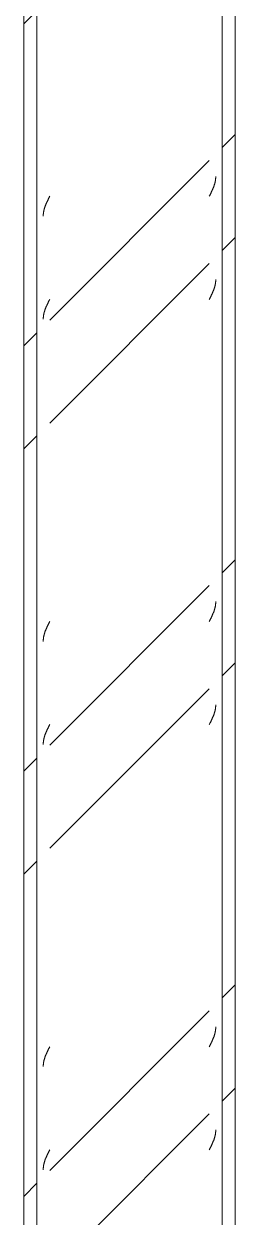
# Model space of a CAD drawing. Header units: centimetres. Extents: x -6111 to 13767, y -285 to 1600.
# Drawn here: x -5451.3 to -5426.3, y 228.9 to 370 of the extents above; entities that cross this region are included whole.
import ezdxf

# ---------------------------------------------------------------- set-up
doc = ezdxf.new("R2010")
doc.units = ezdxf.units.CM
doc.layers.add('S-COLS', color=7, linetype='Continuous', lineweight=9)
pattern_1 = [(45, (0, 0), (-25.14472, 25.14472), []), (45, (0, 38.1), (-25.14472, 25.14472), [])]

# ---------------------------------------------------------------- blocks, each defined once
blk = doc.blocks.new('FP_1-Elevación Eje 1')
at = {"layer": 'S-COLS', "color": 9, "true_color": 0xc0c0c0}
for p, q in [((-5428.7, 351.39), (-5428.69, 351.43)), ((-5428.69, 351.43), (-5428.68, 351.47)), ((-5428.68, 351.5), (-5428.67, 351.54)), ((-5428.68, 351.47), (-5428.68, 351.5)), ((-5428.67, 351.54), (-5428.66, 351.58)), ((-5428.66, 351.62), (-5428.65, 351.65)), ((-5428.66, 351.58), (-5428.66, 351.62)), ((-5428.65, 351.73), (-5428.64, 351.77)), ((-5428.65, 351.69), (-5428.65, 351.73)), ((-5428.65, 351.65), (-5428.65, 351.69)), ((-5428.64, 351.84), (-5428.63, 351.88)), ((-5428.64, 351.8), (-5428.64, 351.84)), ((-5428.64, 351.77), (-5428.64, 351.8)), ((-5428.63, 351.95), (-5428.63, 351.99)), ((-5428.63, 351.91), (-5428.63, 351.95)), ((-5428.63, 351.88), (-5428.63, 351.91)), ((-5429.23, 349.97), (-5429.21, 350.01)), ((-5429.21, 350.01), (-5429.19, 350.05)), ((-5429.19, 350.05), (-5429.18, 350.09)), ((-5429.18, 350.09), (-5429.16, 350.12)), ((-5429.16, 350.12), (-5429.14, 350.16)), ((-5429.14, 350.16), (-5429.12, 350.2)), ((-5429.12, 350.2), (-5429.11, 350.24)), ((-5429.11, 350.24), (-5429.09, 350.27)), ((-5429.09, 350.27), (-5429.07, 350.31)), ((-5429.07, 350.31), (-5429.05, 350.35)), ((-5429.05, 350.35), (-5429.04, 350.39)), ((-5429.04, 350.39), (-5429.02, 350.42)), ((-5429.02, 350.42), (-5429, 350.46)), ((-5429, 350.46), (-5428.99, 350.5)), ((-5428.99, 350.5), (-5428.97, 350.53)), ((-5428.97, 350.53), (-5428.96, 350.57)), ((-5428.96, 350.57), (-5428.94, 350.61)), ((-5428.94, 350.61), (-5428.93, 350.65)), ((-5428.93, 350.65), (-5428.91, 350.68)), ((-5428.91, 350.68), (-5428.9, 350.72)), ((-5428.9, 350.72), (-5428.88, 350.76)), ((-5428.88, 350.76), (-5428.87, 350.8)), ((-5428.87, 350.8), (-5428.86, 350.83)), ((-5428.86, 350.83), (-5428.84, 350.87)), ((-5428.84, 350.87), (-5428.83, 350.91)), ((-5428.83, 350.91), (-5428.82, 350.94)), ((-5428.82, 350.94), (-5428.81, 350.98)), ((-5428.81, 350.98), (-5428.79, 351.02)), ((-5428.79, 351.02), (-5428.78, 351.06)), ((-5428.78, 351.06), (-5428.77, 351.09)), ((-5428.77, 351.09), (-5428.76, 351.13)), ((-5428.76, 351.13), (-5428.75, 351.17)), ((-5428.75, 351.17), (-5428.74, 351.21)), ((-5428.74, 351.21), (-5428.73, 351.24)), ((-5428.73, 351.24), (-5428.72, 351.28)), ((-5428.72, 351.28), (-5428.71, 351.32)), ((-5428.71, 351.32), (-5428.7, 351.36)), ((-5428.7, 351.36), (-5428.7, 351.39)), ((-5429.4, 349.64), (-5429.38, 349.68)), ((-5429.38, 349.68), (-5429.36, 349.71)), ((-5429.36, 349.71), (-5429.34, 349.75)), ((-5429.34, 349.75), (-5429.32, 349.79)), ((-5429.32, 349.79), (-5429.31, 349.83)), ((-5429.31, 349.83), (-5429.29, 349.86)), ((-5429.29, 349.86), (-5429.27, 349.9)), ((-5429.27, 349.9), (-5429.25, 349.94)), ((-5429.25, 349.94), (-5429.23, 349.97)), ((-5428.84, 338.68), (-5428.83, 338.72)), ((-5428.83, 338.72), (-5428.82, 338.76)), ((-5428.82, 338.76), (-5428.81, 338.79)), ((-5428.81, 338.79), (-5428.79, 338.83)), ((-5428.79, 338.83), (-5428.78, 338.87)), ((-5428.78, 338.87), (-5428.77, 338.9)), ((-5428.77, 338.9), (-5428.76, 338.94)), ((-5428.76, 338.94), (-5428.75, 338.98)), ((-5428.75, 338.98), (-5428.74, 339.02)), ((-5428.74, 339.02), (-5428.73, 339.05)), ((-5428.73, 339.05), (-5428.72, 339.09)), ((-5428.72, 339.09), (-5428.71, 339.13)), ((-5428.71, 339.13), (-5428.7, 339.17)), ((-5428.7, 339.2), (-5428.69, 339.24)), ((-5428.7, 339.17), (-5428.7, 339.2)), ((-5428.69, 339.24), (-5428.68, 339.28)), ((-5428.68, 339.31), (-5428.67, 339.35)), ((-5428.68, 339.28), (-5428.68, 339.31)), ((-5428.67, 339.35), (-5428.66, 339.39)), ((-5428.66, 339.43), (-5428.65, 339.46)), ((-5428.66, 339.39), (-5428.66, 339.43)), ((-5428.65, 339.54), (-5428.64, 339.58)), ((-5428.65, 339.5), (-5428.65, 339.54)), ((-5428.65, 339.46), (-5428.65, 339.5)), ((-5428.64, 339.65), (-5428.63, 339.69)), ((-5428.64, 339.61), (-5428.64, 339.65)), ((-5428.64, 339.58), (-5428.64, 339.61)), ((-5428.63, 339.76), (-5428.63, 339.8)), ((-5428.63, 339.73), (-5428.63, 339.76)), ((-5428.63, 339.69), (-5428.63, 339.73)), ((-5429.4, 337.45), (-5429.38, 337.49)), ((-5429.38, 337.49), (-5429.36, 337.52)), ((-5429.36, 337.52), (-5429.34, 337.56)), ((-5429.34, 337.56), (-5429.32, 337.6)), ((-5429.32, 337.6), (-5429.31, 337.64)), ((-5429.31, 337.64), (-5429.29, 337.67)), ((-5429.29, 337.67), (-5429.27, 337.71)), ((-5429.27, 337.71), (-5429.25, 337.75)), ((-5429.25, 337.75), (-5429.23, 337.79)), ((-5429.23, 337.79), (-5429.21, 337.82)), ((-5429.21, 337.82), (-5429.19, 337.86)), ((-5429.19, 337.86), (-5429.18, 337.9)), ((-5429.18, 337.9), (-5429.16, 337.93)), ((-5429.16, 337.93), (-5429.14, 337.97)), ((-5429.14, 337.97), (-5429.12, 338.01)), ((-5429.12, 338.01), (-5429.11, 338.05)), ((-5429.11, 338.05), (-5429.09, 338.08)), ((-5429.09, 338.08), (-5429.07, 338.12)), ((-5429.07, 338.12), (-5429.05, 338.16)), ((-5429.05, 338.16), (-5429.04, 338.2)), ((-5429.04, 338.2), (-5429.02, 338.23)), ((-5429.02, 338.23), (-5429, 338.27)), ((-5429, 338.27), (-5428.99, 338.31)), ((-5428.99, 338.31), (-5428.97, 338.34)), ((-5428.97, 338.34), (-5428.96, 338.38)), ((-5428.96, 338.38), (-5428.94, 338.42)), ((-5428.94, 338.42), (-5428.93, 338.46)), ((-5428.93, 338.46), (-5428.91, 338.49)), ((-5428.91, 338.49), (-5428.9, 338.53)), ((-5428.9, 338.53), (-5428.88, 338.57)), ((-5428.88, 338.57), (-5428.87, 338.61)), ((-5428.87, 338.61), (-5428.86, 338.64)), ((-5428.86, 338.64), (-5428.84, 338.68)), ((-5428.84, 300.58), (-5428.83, 300.62)), ((-5428.83, 300.62), (-5428.82, 300.66)), ((-5428.82, 300.66), (-5428.81, 300.69)), ((-5428.81, 300.69), (-5428.79, 300.73)), ((-5428.79, 300.73), (-5428.78, 300.77)), ((-5428.78, 300.77), (-5428.77, 300.8)), ((-5428.77, 300.8), (-5428.76, 300.84)), ((-5428.76, 300.84), (-5428.75, 300.88)), ((-5428.75, 300.88), (-5428.74, 300.92)), ((-5428.74, 300.92), (-5428.73, 300.95)), ((-5428.73, 300.95), (-5428.72, 300.99)), ((-5428.72, 300.99), (-5428.71, 301.03)), ((-5428.71, 301.03), (-5428.7, 301.07)), ((-5428.7, 301.1), (-5428.69, 301.14)), ((-5428.7, 301.07), (-5428.7, 301.1)), ((-5428.69, 301.14), (-5428.68, 301.18)), ((-5428.68, 301.21), (-5428.67, 301.25)), ((-5428.68, 301.18), (-5428.68, 301.21)), ((-5428.67, 301.25), (-5428.66, 301.29)), ((-5428.66, 301.33), (-5428.65, 301.36)), ((-5428.66, 301.29), (-5428.66, 301.33)), ((-5428.65, 301.44), (-5428.64, 301.48)), ((-5428.65, 301.4), (-5428.65, 301.44)), ((-5428.65, 301.36), (-5428.65, 301.4)), ((-5428.64, 301.55), (-5428.63, 301.59)), ((-5428.64, 301.51), (-5428.64, 301.55)), ((-5428.64, 301.48), (-5428.64, 301.51)), ((-5428.63, 301.66), (-5428.63, 301.7)), ((-5428.63, 301.63), (-5428.63, 301.66)), ((-5428.63, 301.59), (-5428.63, 301.63)), ((-5429.4, 299.35), (-5429.38, 299.39)), ((-5429.38, 299.39), (-5429.36, 299.42)), ((-5429.36, 299.42), (-5429.34, 299.46)), ((-5429.34, 299.46), (-5429.32, 299.5)), ((-5429.32, 299.5), (-5429.31, 299.54)), ((-5429.31, 299.54), (-5429.29, 299.57)), ((-5429.29, 299.57), (-5429.27, 299.61)), ((-5429.27, 299.61), (-5429.25, 299.65)), ((-5429.25, 299.65), (-5429.23, 299.69)), ((-5429.23, 299.69), (-5429.21, 299.72)), ((-5429.21, 299.72), (-5429.19, 299.76)), ((-5429.19, 299.76), (-5429.18, 299.8)), ((-5429.18, 299.8), (-5429.16, 299.83)), ((-5429.16, 299.83), (-5429.14, 299.87)), ((-5429.14, 299.87), (-5429.12, 299.91)), ((-5429.12, 299.91), (-5429.11, 299.95)), ((-5429.11, 299.95), (-5429.09, 299.98)), ((-5429.09, 299.98), (-5429.07, 300.02)), ((-5429.07, 300.02), (-5429.05, 300.06)), ((-5429.05, 300.06), (-5429.04, 300.1)), ((-5429.04, 300.1), (-5429.02, 300.13)), ((-5429.02, 300.13), (-5429, 300.17)), ((-5429, 300.17), (-5428.99, 300.21)), ((-5428.99, 300.21), (-5428.97, 300.24)), ((-5428.97, 300.24), (-5428.96, 300.28)), ((-5428.96, 300.28), (-5428.94, 300.32)), ((-5428.94, 300.32), (-5428.93, 300.36)), ((-5428.93, 300.36), (-5428.91, 300.39)), ((-5428.91, 300.39), (-5428.9, 300.43)), ((-5428.9, 300.43), (-5428.88, 300.47)), ((-5428.88, 300.47), (-5428.87, 300.51)), ((-5428.87, 300.51), (-5428.86, 300.54)), ((-5428.86, 300.54), (-5428.84, 300.58)), ((-5428.64, 289.36), (-5428.63, 289.4)), ((-5428.64, 289.32), (-5428.64, 289.36)), ((-5428.64, 289.29), (-5428.64, 289.32)), ((-5428.63, 289.47), (-5428.63, 289.51)), ((-5428.63, 289.44), (-5428.63, 289.47)), ((-5428.63, 289.4), (-5428.63, 289.44)), ((-5429.05, 287.87), (-5429.04, 287.91)), ((-5429.04, 287.91), (-5429.02, 287.94)), ((-5429.02, 287.94), (-5429, 287.98)), ((-5429, 287.98), (-5428.99, 288.02)), ((-5428.99, 288.02), (-5428.97, 288.06)), ((-5428.97, 288.06), (-5428.96, 288.09)), ((-5428.96, 288.09), (-5428.94, 288.13)), ((-5428.94, 288.13), (-5428.93, 288.17)), ((-5428.93, 288.17), (-5428.91, 288.2)), ((-5428.91, 288.2), (-5428.9, 288.24)), ((-5428.9, 288.24), (-5428.88, 288.28)), ((-5428.88, 288.28), (-5428.87, 288.32)), ((-5428.87, 288.32), (-5428.86, 288.35)), ((-5428.86, 288.35), (-5428.84, 288.39)), ((-5428.84, 288.39), (-5428.83, 288.43)), ((-5428.83, 288.43), (-5428.82, 288.47)), ((-5428.82, 288.47), (-5428.81, 288.5)), ((-5428.81, 288.5), (-5428.79, 288.54)), ((-5428.79, 288.54), (-5428.78, 288.58)), ((-5428.78, 288.58), (-5428.77, 288.62)), ((-5428.77, 288.62), (-5428.76, 288.65)), ((-5428.76, 288.65), (-5428.75, 288.69)), ((-5428.75, 288.69), (-5428.74, 288.73)), ((-5428.74, 288.73), (-5428.73, 288.76)), ((-5428.73, 288.76), (-5428.72, 288.8)), ((-5428.72, 288.8), (-5428.71, 288.84)), ((-5428.71, 288.84), (-5428.7, 288.88)), ((-5428.7, 288.91), (-5428.69, 288.95)), ((-5428.7, 288.88), (-5428.7, 288.91)), ((-5428.69, 288.95), (-5428.68, 288.99)), ((-5428.68, 289.03), (-5428.67, 289.06)), ((-5428.68, 288.99), (-5428.68, 289.03)), ((-5428.67, 289.06), (-5428.66, 289.1)), ((-5428.66, 289.14), (-5428.65, 289.17)), ((-5428.66, 289.1), (-5428.66, 289.14)), ((-5428.65, 289.25), (-5428.64, 289.29)), ((-5428.65, 289.21), (-5428.65, 289.25)), ((-5428.65, 289.17), (-5428.65, 289.21)), ((-5429.4, 287.16), (-5429.38, 287.2)), ((-5429.38, 287.2), (-5429.36, 287.23)), ((-5429.36, 287.23), (-5429.34, 287.27)), ((-5429.34, 287.27), (-5429.32, 287.31)), ((-5429.32, 287.31), (-5429.31, 287.35)), ((-5429.31, 287.35), (-5429.29, 287.38)), ((-5429.29, 287.38), (-5429.27, 287.42)), ((-5429.27, 287.42), (-5429.25, 287.46)), ((-5429.25, 287.46), (-5429.23, 287.5)), ((-5429.23, 287.5), (-5429.21, 287.53)), ((-5429.21, 287.53), (-5429.19, 287.57)), ((-5429.19, 287.57), (-5429.18, 287.61)), ((-5429.18, 287.61), (-5429.16, 287.65)), ((-5429.16, 287.65), (-5429.14, 287.68)), ((-5429.14, 287.68), (-5429.12, 287.72)), ((-5429.12, 287.72), (-5429.11, 287.76)), ((-5429.11, 287.76), (-5429.09, 287.79)), ((-5429.09, 287.79), (-5429.07, 287.83)), ((-5429.07, 287.83), (-5429.05, 287.87)), ((-5428.64, 251.26), (-5428.63, 251.3)), ((-5428.64, 251.22), (-5428.64, 251.26)), ((-5428.64, 251.19), (-5428.64, 251.22)), ((-5428.63, 251.37), (-5428.63, 251.41)), ((-5428.63, 251.34), (-5428.63, 251.37)), ((-5428.63, 251.3), (-5428.63, 251.34)), ((-5429.05, 249.77), (-5429.04, 249.81)), ((-5429.04, 249.81), (-5429.02, 249.84)), ((-5429.02, 249.84), (-5429, 249.88)), ((-5429, 249.88), (-5428.99, 249.92)), ((-5428.99, 249.92), (-5428.97, 249.96)), ((-5428.97, 249.96), (-5428.96, 249.99)), ((-5428.96, 249.99), (-5428.94, 250.03)), ((-5428.94, 250.03), (-5428.93, 250.07)), ((-5428.93, 250.07), (-5428.91, 250.1)), ((-5428.91, 250.1), (-5428.9, 250.14)), ((-5428.9, 250.14), (-5428.88, 250.18)), ((-5428.88, 250.18), (-5428.87, 250.22)), ((-5428.87, 250.22), (-5428.86, 250.25)), ((-5428.86, 250.25), (-5428.84, 250.29)), ((-5428.84, 250.29), (-5428.83, 250.33)), ((-5428.83, 250.33), (-5428.82, 250.37)), ((-5428.82, 250.37), (-5428.81, 250.4)), ((-5428.81, 250.4), (-5428.79, 250.44)), ((-5428.79, 250.44), (-5428.78, 250.48)), ((-5428.78, 250.48), (-5428.77, 250.52)), ((-5428.77, 250.52), (-5428.76, 250.55)), ((-5428.76, 250.55), (-5428.75, 250.59)), ((-5428.75, 250.59), (-5428.74, 250.63)), ((-5428.74, 250.63), (-5428.73, 250.66)), ((-5428.73, 250.66), (-5428.72, 250.7)), ((-5428.72, 250.7), (-5428.71, 250.74)), ((-5428.71, 250.74), (-5428.7, 250.78)), ((-5428.7, 250.81), (-5428.69, 250.85)), ((-5428.7, 250.78), (-5428.7, 250.81)), ((-5428.69, 250.85), (-5428.68, 250.89)), ((-5428.68, 250.93), (-5428.67, 250.96)), ((-5428.68, 250.89), (-5428.68, 250.93)), ((-5428.67, 250.96), (-5428.66, 251)), ((-5428.66, 251.04), (-5428.65, 251.07)), ((-5428.66, 251), (-5428.66, 251.04)), ((-5428.65, 251.15), (-5428.64, 251.19)), ((-5428.65, 251.11), (-5428.65, 251.15)), ((-5428.65, 251.07), (-5428.65, 251.11)), ((-5429.4, 249.06), (-5429.38, 249.1)), ((-5429.38, 249.1), (-5429.36, 249.13)), ((-5429.36, 249.13), (-5429.34, 249.17)), ((-5429.34, 249.17), (-5429.32, 249.21)), ((-5429.32, 249.21), (-5429.31, 249.25)), ((-5429.31, 249.25), (-5429.29, 249.28)), ((-5429.29, 249.28), (-5429.27, 249.32)), ((-5429.27, 249.32), (-5429.25, 249.36)), ((-5429.25, 249.36), (-5429.23, 249.4)), ((-5429.23, 249.4), (-5429.21, 249.43)), ((-5429.21, 249.43), (-5429.19, 249.47)), ((-5429.19, 249.47), (-5429.18, 249.51)), ((-5429.18, 249.51), (-5429.16, 249.55)), ((-5429.16, 249.55), (-5429.14, 249.58)), ((-5429.14, 249.58), (-5429.12, 249.62)), ((-5429.12, 249.62), (-5429.11, 249.66)), ((-5429.11, 249.66), (-5429.09, 249.69)), ((-5429.09, 249.69), (-5429.07, 249.73)), ((-5429.07, 249.73), (-5429.05, 249.77)), ((-5428.73, 238.47), (-5428.72, 238.51)), ((-5428.72, 238.51), (-5428.71, 238.55)), ((-5428.71, 238.55), (-5428.7, 238.59)), ((-5428.7, 238.62), (-5428.69, 238.66)), ((-5428.7, 238.59), (-5428.7, 238.62)), ((-5428.69, 238.66), (-5428.68, 238.7)), ((-5428.68, 238.74), (-5428.67, 238.77)), ((-5428.68, 238.7), (-5428.68, 238.74)), ((-5428.67, 238.77), (-5428.66, 238.81)), ((-5428.66, 238.85), (-5428.65, 238.89)), ((-5428.66, 238.81), (-5428.66, 238.85)), ((-5428.65, 238.96), (-5428.64, 239)), ((-5428.65, 238.92), (-5428.65, 238.96)), ((-5428.65, 238.89), (-5428.65, 238.92)), ((-5428.64, 239.07), (-5428.63, 239.11)), ((-5428.64, 239.03), (-5428.64, 239.07)), ((-5428.64, 239), (-5428.64, 239.03)), ((-5428.63, 239.18), (-5428.63, 239.22)), ((-5428.63, 239.15), (-5428.63, 239.18)), ((-5428.63, 239.11), (-5428.63, 239.15)), ((-5429.31, 237.06), (-5429.29, 237.09)), ((-5429.29, 237.09), (-5429.27, 237.13)), ((-5429.27, 237.13), (-5429.25, 237.17)), ((-5429.25, 237.17), (-5429.23, 237.21)), ((-5429.23, 237.21), (-5429.21, 237.24)), ((-5429.21, 237.24), (-5429.19, 237.28)), ((-5429.19, 237.28), (-5429.18, 237.32)), ((-5429.18, 237.32), (-5429.16, 237.36)), ((-5429.16, 237.36), (-5429.14, 237.39)), ((-5429.14, 237.39), (-5429.12, 237.43)), ((-5429.12, 237.43), (-5429.11, 237.47)), ((-5429.11, 237.47), (-5429.09, 237.5)), ((-5429.09, 237.5), (-5429.07, 237.54)), ((-5429.07, 237.54), (-5429.05, 237.58)), ((-5429.05, 237.58), (-5429.04, 237.62)), ((-5429.04, 237.62), (-5429.02, 237.65)), ((-5429.02, 237.65), (-5429, 237.69)), ((-5429, 237.69), (-5428.99, 237.73)), ((-5428.99, 237.73), (-5428.97, 237.77)), ((-5428.97, 237.77), (-5428.96, 237.8)), ((-5428.96, 237.8), (-5428.94, 237.84)), ((-5428.94, 237.84), (-5428.93, 237.88)), ((-5428.93, 237.88), (-5428.91, 237.92)), ((-5428.91, 237.92), (-5428.9, 237.95)), ((-5428.9, 237.95), (-5428.88, 237.99)), ((-5428.88, 237.99), (-5428.87, 238.03)), ((-5428.87, 238.03), (-5428.86, 238.06)), ((-5428.86, 238.06), (-5428.84, 238.1)), ((-5428.84, 238.1), (-5428.83, 238.14)), ((-5428.83, 238.14), (-5428.82, 238.18)), ((-5428.82, 238.18), (-5428.81, 238.21)), ((-5428.81, 238.21), (-5428.79, 238.25)), ((-5428.79, 238.25), (-5428.78, 238.29)), ((-5428.78, 238.29), (-5428.77, 238.33)), ((-5428.77, 238.33), (-5428.76, 238.36)), ((-5428.76, 238.36), (-5428.75, 238.4)), ((-5428.75, 238.4), (-5428.74, 238.44)), ((-5428.74, 238.44), (-5428.73, 238.47)), ((-5429.4, 236.87), (-5429.38, 236.91)), ((-5429.38, 236.91), (-5429.36, 236.95)), ((-5429.36, 236.95), (-5429.34, 236.98)), ((-5429.34, 236.98), (-5429.32, 237.02)), ((-5429.32, 237.02), (-5429.31, 237.06))]:
    blk.add_line(p, q, dxfattribs=at)
blk = doc.blocks.new('FP_2-Elevación Eje 1')
at = {"layer": 'S-COLS', "color": 9, "true_color": 0xc0c0c0}
for p, q in [((-5448.78, 348.56), (-5448.77, 348.59)), ((-5448.77, 348.59), (-5448.75, 348.63)), ((-5448.75, 348.63), (-5448.74, 348.67)), ((-5448.74, 348.67), (-5448.72, 348.71)), ((-5448.72, 348.71), (-5448.71, 348.74)), ((-5448.71, 348.74), (-5448.69, 348.78)), ((-5448.69, 348.78), (-5448.67, 348.82)), ((-5448.67, 348.82), (-5448.66, 348.86)), ((-5448.66, 348.86), (-5448.64, 348.89)), ((-5448.64, 348.89), (-5448.62, 348.93)), ((-5448.62, 348.93), (-5448.61, 348.97)), ((-5448.61, 348.97), (-5448.59, 349)), ((-5448.59, 349), (-5448.57, 349.04)), ((-5448.57, 349.04), (-5448.56, 349.08)), ((-5448.56, 349.08), (-5448.54, 349.12)), ((-5448.54, 349.12), (-5448.52, 349.15)), ((-5448.52, 349.15), (-5448.5, 349.19)), ((-5448.5, 349.19), (-5448.48, 349.23)), ((-5448.48, 349.23), (-5448.47, 349.27)), ((-5448.47, 349.27), (-5448.45, 349.3)), ((-5448.45, 349.3), (-5448.43, 349.34)), ((-5448.43, 349.34), (-5448.41, 349.38)), ((-5448.41, 349.38), (-5448.39, 349.42)), ((-5448.39, 349.42), (-5448.37, 349.45)), ((-5448.37, 349.45), (-5448.35, 349.49)), ((-5448.35, 349.49), (-5448.34, 349.53)), ((-5448.34, 349.53), (-5448.32, 349.56)), ((-5448.32, 349.56), (-5448.3, 349.6)), ((-5448.3, 349.6), (-5448.28, 349.64)), ((-5449.05, 347.36), (-5449.04, 347.4)), ((-5449.05, 347.33), (-5449.05, 347.36)), ((-5449.05, 347.29), (-5449.05, 347.33)), ((-5449.04, 347.51), (-5449.03, 347.55)), ((-5449.04, 347.48), (-5449.04, 347.51)), ((-5449.04, 347.44), (-5449.04, 347.48)), ((-5449.04, 347.4), (-5449.04, 347.44)), ((-5449.03, 347.59), (-5449.02, 347.62)), ((-5449.03, 347.55), (-5449.03, 347.59)), ((-5449.02, 347.66), (-5449.01, 347.7)), ((-5449.02, 347.62), (-5449.02, 347.66)), ((-5449.01, 347.74), (-5449, 347.77)), ((-5449.01, 347.7), (-5449.01, 347.74)), ((-5449, 347.81), (-5448.99, 347.85)), ((-5449, 347.77), (-5449, 347.81)), ((-5448.99, 347.85), (-5448.98, 347.89)), ((-5448.98, 347.89), (-5448.97, 347.92)), ((-5448.97, 347.96), (-5448.96, 348)), ((-5448.97, 347.92), (-5448.97, 347.96)), ((-5448.96, 348), (-5448.95, 348.03)), ((-5448.95, 348.03), (-5448.94, 348.07)), ((-5448.94, 348.07), (-5448.93, 348.11)), ((-5448.93, 348.11), (-5448.92, 348.15)), ((-5448.92, 348.15), (-5448.91, 348.18)), ((-5448.91, 348.18), (-5448.9, 348.22)), ((-5448.9, 348.22), (-5448.89, 348.26)), ((-5448.89, 348.26), (-5448.87, 348.3)), ((-5448.87, 348.3), (-5448.86, 348.33)), ((-5448.86, 348.33), (-5448.85, 348.37)), ((-5448.85, 348.37), (-5448.84, 348.41)), ((-5448.84, 348.41), (-5448.82, 348.45)), ((-5448.82, 348.45), (-5448.81, 348.48)), ((-5448.81, 348.48), (-5448.8, 348.52)), ((-5448.8, 348.52), (-5448.78, 348.56)), ((-5448.37, 337.26), (-5448.35, 337.3)), ((-5448.35, 337.3), (-5448.34, 337.34)), ((-5448.34, 337.34), (-5448.32, 337.37)), ((-5448.32, 337.37), (-5448.3, 337.41)), ((-5448.3, 337.41), (-5448.28, 337.45)), ((-5448.95, 335.85), (-5448.94, 335.88)), ((-5448.94, 335.88), (-5448.93, 335.92)), ((-5448.93, 335.92), (-5448.92, 335.96)), ((-5448.92, 335.96), (-5448.91, 335.99)), ((-5448.91, 335.99), (-5448.9, 336.03)), ((-5448.9, 336.03), (-5448.89, 336.07)), ((-5448.89, 336.07), (-5448.87, 336.11)), ((-5448.87, 336.11), (-5448.86, 336.14)), ((-5448.86, 336.14), (-5448.85, 336.18)), ((-5448.85, 336.18), (-5448.84, 336.22)), ((-5448.84, 336.22), (-5448.82, 336.26)), ((-5448.82, 336.26), (-5448.81, 336.29)), ((-5448.81, 336.29), (-5448.8, 336.33)), ((-5448.8, 336.33), (-5448.78, 336.37)), ((-5448.78, 336.37), (-5448.77, 336.4)), ((-5448.77, 336.4), (-5448.75, 336.44)), ((-5448.75, 336.44), (-5448.74, 336.48)), ((-5448.74, 336.48), (-5448.72, 336.52)), ((-5448.72, 336.52), (-5448.71, 336.55)), ((-5448.71, 336.55), (-5448.69, 336.59)), ((-5448.69, 336.59), (-5448.67, 336.63)), ((-5448.67, 336.63), (-5448.66, 336.67)), ((-5448.66, 336.67), (-5448.64, 336.7)), ((-5448.64, 336.7), (-5448.62, 336.74)), ((-5448.62, 336.74), (-5448.61, 336.78)), ((-5448.61, 336.78), (-5448.59, 336.82)), ((-5448.59, 336.82), (-5448.57, 336.85)), ((-5448.57, 336.85), (-5448.56, 336.89)), ((-5448.56, 336.89), (-5448.54, 336.93)), ((-5448.54, 336.93), (-5448.52, 336.96)), ((-5448.52, 336.96), (-5448.5, 337)), ((-5448.5, 337), (-5448.48, 337.04)), ((-5448.48, 337.04), (-5448.47, 337.08)), ((-5448.47, 337.08), (-5448.45, 337.11)), ((-5448.45, 337.11), (-5448.43, 337.15)), ((-5448.43, 337.15), (-5448.41, 337.19)), ((-5448.41, 337.19), (-5448.39, 337.23)), ((-5448.39, 337.23), (-5448.37, 337.26)), ((-5449.05, 335.17), (-5449.04, 335.21)), ((-5449.05, 335.14), (-5449.05, 335.17)), ((-5449.05, 335.1), (-5449.05, 335.14)), ((-5449.04, 335.32), (-5449.03, 335.36)), ((-5449.04, 335.29), (-5449.04, 335.32)), ((-5449.04, 335.25), (-5449.04, 335.29)), ((-5449.04, 335.21), (-5449.04, 335.25)), ((-5449.03, 335.4), (-5449.02, 335.44)), ((-5449.03, 335.36), (-5449.03, 335.4)), ((-5449.02, 335.47), (-5449.01, 335.51)), ((-5449.02, 335.44), (-5449.02, 335.47)), ((-5449.01, 335.55), (-5449, 335.58)), ((-5449.01, 335.51), (-5449.01, 335.55)), ((-5449, 335.62), (-5448.99, 335.66)), ((-5449, 335.58), (-5449, 335.62)), ((-5448.99, 335.66), (-5448.98, 335.7)), ((-5448.98, 335.7), (-5448.97, 335.73)), ((-5448.97, 335.77), (-5448.96, 335.81)), ((-5448.97, 335.73), (-5448.97, 335.77)), ((-5448.96, 335.81), (-5448.95, 335.85)), ((-5448.37, 299.16), (-5448.35, 299.2)), ((-5448.35, 299.2), (-5448.34, 299.24)), ((-5448.34, 299.24), (-5448.32, 299.27)), ((-5448.32, 299.27), (-5448.3, 299.31)), ((-5448.3, 299.31), (-5448.28, 299.35)), ((-5448.95, 297.75), (-5448.94, 297.78)), ((-5448.94, 297.78), (-5448.93, 297.82)), ((-5448.93, 297.82), (-5448.92, 297.86)), ((-5448.92, 297.86), (-5448.91, 297.89)), ((-5448.91, 297.89), (-5448.9, 297.93)), ((-5448.9, 297.93), (-5448.89, 297.97)), ((-5448.89, 297.97), (-5448.87, 298.01)), ((-5448.87, 298.01), (-5448.86, 298.04)), ((-5448.86, 298.04), (-5448.85, 298.08)), ((-5448.85, 298.08), (-5448.84, 298.12)), ((-5448.84, 298.12), (-5448.82, 298.16)), ((-5448.82, 298.16), (-5448.81, 298.19)), ((-5448.81, 298.19), (-5448.8, 298.23)), ((-5448.8, 298.23), (-5448.78, 298.27)), ((-5448.78, 298.27), (-5448.77, 298.3)), ((-5448.77, 298.3), (-5448.75, 298.34)), ((-5448.75, 298.34), (-5448.74, 298.38)), ((-5448.74, 298.38), (-5448.72, 298.42)), ((-5448.72, 298.42), (-5448.71, 298.45)), ((-5448.71, 298.45), (-5448.69, 298.49)), ((-5448.69, 298.49), (-5448.67, 298.53)), ((-5448.67, 298.53), (-5448.66, 298.57)), ((-5448.66, 298.57), (-5448.64, 298.6)), ((-5448.64, 298.6), (-5448.62, 298.64)), ((-5448.62, 298.64), (-5448.61, 298.68)), ((-5448.61, 298.68), (-5448.59, 298.72)), ((-5448.59, 298.72), (-5448.57, 298.75)), ((-5448.57, 298.75), (-5448.56, 298.79)), ((-5448.56, 298.79), (-5448.54, 298.83)), ((-5448.54, 298.83), (-5448.52, 298.86)), ((-5448.52, 298.86), (-5448.5, 298.9)), ((-5448.5, 298.9), (-5448.48, 298.94)), ((-5448.48, 298.94), (-5448.47, 298.98)), ((-5448.47, 298.98), (-5448.45, 299.01)), ((-5448.45, 299.01), (-5448.43, 299.05)), ((-5448.43, 299.05), (-5448.41, 299.09)), ((-5448.41, 299.09), (-5448.39, 299.13)), ((-5448.39, 299.13), (-5448.37, 299.16)), ((-5449.05, 297.07), (-5449.04, 297.11)), ((-5449.05, 297.04), (-5449.05, 297.07)), ((-5449.05, 297), (-5449.05, 297.04)), ((-5449.04, 297.22), (-5449.03, 297.26)), ((-5449.04, 297.19), (-5449.04, 297.22)), ((-5449.04, 297.15), (-5449.04, 297.19)), ((-5449.04, 297.11), (-5449.04, 297.15)), ((-5449.03, 297.3), (-5449.02, 297.34)), ((-5449.03, 297.26), (-5449.03, 297.3)), ((-5449.02, 297.37), (-5449.01, 297.41)), ((-5449.02, 297.34), (-5449.02, 297.37)), ((-5449.01, 297.45), (-5449, 297.48)), ((-5449.01, 297.41), (-5449.01, 297.45)), ((-5449, 297.52), (-5448.99, 297.56)), ((-5449, 297.48), (-5449, 297.52)), ((-5448.99, 297.56), (-5448.98, 297.6)), ((-5448.98, 297.6), (-5448.97, 297.63)), ((-5448.97, 297.67), (-5448.96, 297.71)), ((-5448.97, 297.63), (-5448.97, 297.67)), ((-5448.96, 297.71), (-5448.95, 297.75)), ((-5448.62, 286.45), (-5448.61, 286.49)), ((-5448.61, 286.49), (-5448.59, 286.53)), ((-5448.59, 286.53), (-5448.57, 286.56)), ((-5448.57, 286.56), (-5448.56, 286.6)), ((-5448.56, 286.6), (-5448.54, 286.64)), ((-5448.54, 286.64), (-5448.52, 286.68)), ((-5448.52, 286.68), (-5448.5, 286.71)), ((-5448.5, 286.71), (-5448.48, 286.75)), ((-5448.48, 286.75), (-5448.47, 286.79)), ((-5448.47, 286.79), (-5448.45, 286.82)), ((-5448.45, 286.82), (-5448.43, 286.86)), ((-5448.43, 286.86), (-5448.41, 286.9)), ((-5448.41, 286.9), (-5448.39, 286.94)), ((-5448.39, 286.94), (-5448.37, 286.97)), ((-5448.37, 286.97), (-5448.35, 287.01)), ((-5448.35, 287.01), (-5448.34, 287.05)), ((-5448.34, 287.05), (-5448.32, 287.09)), ((-5448.32, 287.09), (-5448.3, 287.12)), ((-5448.3, 287.12), (-5448.28, 287.16)), ((-5449.04, 285.03), (-5449.03, 285.07)), ((-5449.03, 285.11), (-5449.02, 285.15)), ((-5449.03, 285.07), (-5449.03, 285.11)), ((-5449.02, 285.18), (-5449.01, 285.22)), ((-5449.02, 285.15), (-5449.02, 285.18)), ((-5449.01, 285.26), (-5449, 285.29)), ((-5449.01, 285.22), (-5449.01, 285.26)), ((-5449, 285.33), (-5448.99, 285.37)), ((-5449, 285.29), (-5449, 285.33)), ((-5448.99, 285.37), (-5448.98, 285.41)), ((-5448.98, 285.41), (-5448.97, 285.44)), ((-5448.97, 285.48), (-5448.96, 285.52)), ((-5448.97, 285.44), (-5448.97, 285.48)), ((-5448.96, 285.52), (-5448.95, 285.56)), ((-5448.95, 285.56), (-5448.94, 285.59)), ((-5448.94, 285.59), (-5448.93, 285.63)), ((-5448.93, 285.63), (-5448.92, 285.67)), ((-5448.92, 285.67), (-5448.91, 285.71)), ((-5448.91, 285.71), (-5448.9, 285.74)), ((-5448.9, 285.74), (-5448.89, 285.78)), ((-5448.89, 285.78), (-5448.87, 285.82)), ((-5448.87, 285.82), (-5448.86, 285.85)), ((-5448.86, 285.85), (-5448.85, 285.89)), ((-5448.85, 285.89), (-5448.84, 285.93)), ((-5448.84, 285.93), (-5448.82, 285.97)), ((-5448.82, 285.97), (-5448.81, 286)), ((-5448.81, 286), (-5448.8, 286.04)), ((-5448.8, 286.04), (-5448.78, 286.08)), ((-5448.78, 286.08), (-5448.77, 286.12)), ((-5448.77, 286.12), (-5448.75, 286.15)), ((-5448.75, 286.15), (-5448.74, 286.19)), ((-5448.74, 286.19), (-5448.72, 286.23)), ((-5448.72, 286.23), (-5448.71, 286.26)), ((-5448.71, 286.26), (-5448.69, 286.3)), ((-5448.69, 286.3), (-5448.67, 286.34)), ((-5448.67, 286.34), (-5448.66, 286.38)), ((-5448.66, 286.38), (-5448.64, 286.41)), ((-5448.64, 286.41), (-5448.62, 286.45)), ((-5449.05, 284.88), (-5449.04, 284.92)), ((-5449.05, 284.85), (-5449.05, 284.88)), ((-5449.05, 284.81), (-5449.05, 284.85)), ((-5449.04, 285), (-5449.04, 285.03)), ((-5449.04, 284.96), (-5449.04, 285)), ((-5449.04, 284.92), (-5449.04, 284.96)), ((-5448.62, 248.35), (-5448.61, 248.39)), ((-5448.61, 248.39), (-5448.59, 248.43)), ((-5448.59, 248.43), (-5448.57, 248.46)), ((-5448.57, 248.46), (-5448.56, 248.5)), ((-5448.56, 248.5), (-5448.54, 248.54)), ((-5448.54, 248.54), (-5448.52, 248.58)), ((-5448.52, 248.58), (-5448.5, 248.61)), ((-5448.5, 248.61), (-5448.48, 248.65)), ((-5448.48, 248.65), (-5448.47, 248.69)), ((-5448.47, 248.69), (-5448.45, 248.72)), ((-5448.45, 248.72), (-5448.43, 248.76)), ((-5448.43, 248.76), (-5448.41, 248.8)), ((-5448.41, 248.8), (-5448.39, 248.84)), ((-5448.39, 248.84), (-5448.37, 248.87)), ((-5448.37, 248.87), (-5448.35, 248.91)), ((-5448.35, 248.91), (-5448.34, 248.95)), ((-5448.34, 248.95), (-5448.32, 248.99)), ((-5448.32, 248.99), (-5448.3, 249.02)), ((-5448.3, 249.02), (-5448.28, 249.06)), ((-5449.04, 246.93), (-5449.03, 246.97)), ((-5449.03, 247.01), (-5449.02, 247.05)), ((-5449.03, 246.97), (-5449.03, 247.01)), ((-5449.02, 247.08), (-5449.01, 247.12)), ((-5449.02, 247.05), (-5449.02, 247.08)), ((-5449.01, 247.16), (-5449, 247.19)), ((-5449.01, 247.12), (-5449.01, 247.16)), ((-5449, 247.23), (-5448.99, 247.27)), ((-5449, 247.19), (-5449, 247.23)), ((-5448.99, 247.27), (-5448.98, 247.31)), ((-5448.98, 247.31), (-5448.97, 247.34)), ((-5448.97, 247.38), (-5448.96, 247.42)), ((-5448.97, 247.34), (-5448.97, 247.38)), ((-5448.96, 247.42), (-5448.95, 247.46)), ((-5448.95, 247.46), (-5448.94, 247.49)), ((-5448.94, 247.49), (-5448.93, 247.53)), ((-5448.93, 247.53), (-5448.92, 247.57)), ((-5448.92, 247.57), (-5448.91, 247.61)), ((-5448.91, 247.61), (-5448.9, 247.64)), ((-5448.9, 247.64), (-5448.89, 247.68)), ((-5448.89, 247.68), (-5448.87, 247.72)), ((-5448.87, 247.72), (-5448.86, 247.75)), ((-5448.86, 247.75), (-5448.85, 247.79)), ((-5448.85, 247.79), (-5448.84, 247.83)), ((-5448.84, 247.83), (-5448.82, 247.87)), ((-5448.82, 247.87), (-5448.81, 247.9)), ((-5448.81, 247.9), (-5448.8, 247.94)), ((-5448.8, 247.94), (-5448.78, 247.98)), ((-5448.78, 247.98), (-5448.77, 248.02)), ((-5448.77, 248.02), (-5448.75, 248.05)), ((-5448.75, 248.05), (-5448.74, 248.09)), ((-5448.74, 248.09), (-5448.72, 248.13)), ((-5448.72, 248.13), (-5448.71, 248.16)), ((-5448.71, 248.16), (-5448.69, 248.2)), ((-5448.69, 248.2), (-5448.67, 248.24)), ((-5448.67, 248.24), (-5448.66, 248.28)), ((-5448.66, 248.28), (-5448.64, 248.31)), ((-5448.64, 248.31), (-5448.62, 248.35)), ((-5449.05, 246.78), (-5449.04, 246.82)), ((-5449.05, 246.75), (-5449.05, 246.78)), ((-5449.05, 246.71), (-5449.05, 246.75)), ((-5449.04, 246.9), (-5449.04, 246.93)), ((-5449.04, 246.86), (-5449.04, 246.9)), ((-5449.04, 246.82), (-5449.04, 246.86)), ((-5448.84, 235.64), (-5448.82, 235.68)), ((-5448.82, 235.68), (-5448.81, 235.71)), ((-5448.81, 235.71), (-5448.8, 235.75)), ((-5448.8, 235.75), (-5448.78, 235.79)), ((-5448.78, 235.79), (-5448.77, 235.83)), ((-5448.77, 235.83), (-5448.75, 235.86)), ((-5448.75, 235.86), (-5448.74, 235.9)), ((-5448.74, 235.9), (-5448.72, 235.94)), ((-5448.72, 235.94), (-5448.71, 235.98)), ((-5448.71, 235.98), (-5448.69, 236.01)), ((-5448.69, 236.01), (-5448.67, 236.05)), ((-5448.67, 236.05), (-5448.66, 236.09)), ((-5448.66, 236.09), (-5448.64, 236.12)), ((-5448.64, 236.12), (-5448.62, 236.16)), ((-5448.62, 236.16), (-5448.61, 236.2)), ((-5448.61, 236.2), (-5448.59, 236.24)), ((-5448.59, 236.24), (-5448.57, 236.27)), ((-5448.57, 236.27), (-5448.56, 236.31)), ((-5448.56, 236.31), (-5448.54, 236.35)), ((-5448.54, 236.35), (-5448.52, 236.39)), ((-5448.52, 236.39), (-5448.5, 236.42)), ((-5448.5, 236.42), (-5448.48, 236.46)), ((-5448.48, 236.46), (-5448.47, 236.5)), ((-5448.47, 236.5), (-5448.45, 236.53)), ((-5448.45, 236.53), (-5448.43, 236.57)), ((-5448.43, 236.57), (-5448.41, 236.61)), ((-5448.41, 236.61), (-5448.39, 236.65)), ((-5448.39, 236.65), (-5448.37, 236.68)), ((-5448.37, 236.68), (-5448.35, 236.72)), ((-5448.35, 236.72), (-5448.34, 236.76)), ((-5448.34, 236.76), (-5448.32, 236.8)), ((-5448.32, 236.8), (-5448.3, 236.83)), ((-5448.3, 236.83), (-5448.28, 236.87)), ((-5449.05, 234.59), (-5449.04, 234.63)), ((-5449.05, 234.56), (-5449.05, 234.59)), ((-5449.05, 234.52), (-5449.05, 234.56)), ((-5449.04, 234.74), (-5449.03, 234.78)), ((-5449.04, 234.71), (-5449.04, 234.74)), ((-5449.04, 234.67), (-5449.04, 234.71)), ((-5449.04, 234.63), (-5449.04, 234.67)), ((-5449.03, 234.82), (-5449.02, 234.86)), ((-5449.03, 234.78), (-5449.03, 234.82)), ((-5449.02, 234.89), (-5449.01, 234.93)), ((-5449.02, 234.86), (-5449.02, 234.89)), ((-5449.01, 234.97), (-5449, 235.01)), ((-5449.01, 234.93), (-5449.01, 234.97)), ((-5449, 235.04), (-5448.99, 235.08)), ((-5449, 235.01), (-5449, 235.04)), ((-5448.99, 235.08), (-5448.98, 235.12)), ((-5448.98, 235.12), (-5448.97, 235.15)), ((-5448.97, 235.19), (-5448.96, 235.23)), ((-5448.97, 235.15), (-5448.97, 235.19)), ((-5448.96, 235.23), (-5448.95, 235.27)), ((-5448.95, 235.27), (-5448.94, 235.3)), ((-5448.94, 235.3), (-5448.93, 235.34)), ((-5448.93, 235.34), (-5448.92, 235.38)), ((-5448.92, 235.38), (-5448.91, 235.42)), ((-5448.91, 235.42), (-5448.9, 235.45)), ((-5448.9, 235.45), (-5448.89, 235.49)), ((-5448.89, 235.49), (-5448.87, 235.53)), ((-5448.87, 235.53), (-5448.86, 235.56)), ((-5448.86, 235.56), (-5448.85, 235.6)), ((-5448.85, 235.6), (-5448.84, 235.64))]:
    blk.add_line(p, q, dxfattribs=at)

msp = doc.modelspace()

# ---------------------------------------------------------------- hatches: boundary and pattern name
at = {"layer": 'S-COLS', "true_color": 0xc0c0c0}
h = msp.add_hatch(dxfattribs=at)
h.set_pattern_fill('FP_2', color=9, style=0, pattern_type=2)
h.set_pattern_definition(pattern_1)
h.paths.add_polyline_path([(-5449.799, 46.025), (-5449.799, 955.53), (-5451.339, 955.53), (-5451.339, 46.025)])
h = msp.add_hatch(dxfattribs=at)
h.set_pattern_fill('FP_2', color=9, style=0, pattern_type=2)
h.set_pattern_definition(pattern_1)
h.paths.add_polyline_path([(-5429.782, 46.025), (-5429.399, 46.025), (-5429.399, 955.53), (-5448.279, 955.53), (-5448.279, 46.025)])
h = msp.add_hatch(dxfattribs=at)
h.set_pattern_fill('FP_2', color=9, style=0, pattern_type=2)
h.set_pattern_definition(pattern_1)
h.paths.add_polyline_path([(-5426.339, 46.025), (-5426.339, 955.53), (-5427.879, 955.53), (-5427.879, 46.025)])

# ---------------------------------------------------------------- linework, layer by layer
at = {"layer": 'S-COLS'}
for p, q in [((-5451.339, 955.53), (-5451.339, 46.025)), ((-5449.799, 955.53), (-5449.799, 46.025)), ((-5427.879, 955.53), (-5427.879, 46.025)), ((-5426.339, 46.025), (-5426.339, 955.53))]:
    msp.add_line(p, q, dxfattribs=at)

# ---------------------------------------------------------------- block references
for name in ['FP_1-Elevación Eje 1', 'FP_2-Elevación Eje 1']:
    msp.add_blockref(name, (0, 0), dxfattribs=at)

doc.saveas('drawing.dxf')
